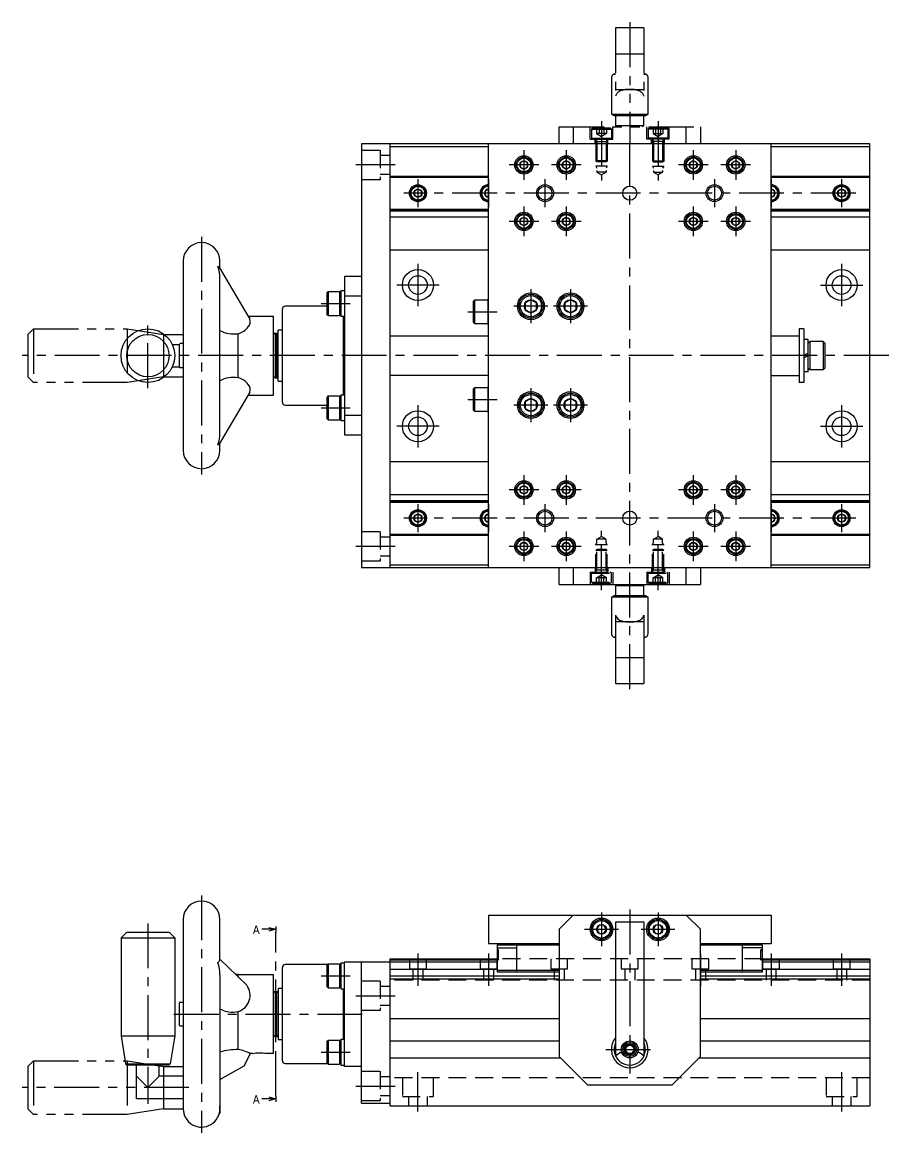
# Model space of a CAD drawing. Extents: x 0 to 649, y -11 to 401.
# Drawn here: x 341.9 to 648.7, y 8 to 401 of the extents above; entities that cross this region are included whole.
import ezdxf

# ---------------------------------------------------------------- set-up
doc = ezdxf.new("R2010")
doc.units = 0
doc.header["$LTSCALE"] = 0.5
for name, pattern in [('CENTER', [50.8, 31.75, -6.35, 6.35, -6.35]), ('DASHED', [19.05, 12.7, -6.35]), ('PHANTOM', [63.5, 31.75, -6.35, 6.35, -6.35, 6.35, -6.35])]:
    doc.linetypes.add(name, pattern=pattern)
for name, color, linetype in [('MSM_CENTER', 1, 'CENTER'), ('MSM_CONTINUOUS', 7, 'CONTINUOUS'), ('MSM_DASHED', 4, 'DASHED'), ('MSM_IMAGINARY', 6, 'PHANTOM'), ('MSM_NARROW', 5, 'CONTINUOUS'), ('MSM_PART_NUMBER', 7, 'CONTINUOUS')]:
    doc.layers.add(name, color=color, linetype=linetype)
doc.styles.get("Standard").update_dxf_attribs({"font": 'txt.shx', "height": 3, "bigfont": 'bigfont.shx'})

msp = doc.modelspace()

# ---------------------------------------------------------------- linework, layer by layer
at = {"layer": 'MSM_CENTER'}
for p, q in [((546.95, 366), (546.95, 344.96)), ((566.95, 366), (566.95, 344.96)), ((556.95, 165), (556.95, 358)), ((519.45, 355.75), (519.45, 345.25)), ((534.45, 355.75), (534.45, 345.25)), ((579.45, 355.75), (579.45, 345.25)), ((594.45, 355.75), (594.45, 345.25)), ((473.95, 350.5), (459.95, 350.5)), ((524.7, 350.5), (514.2, 350.5)), ((539.7, 350.5), (529.2, 350.5)), ((584.7, 350.5), (574.2, 350.5)), ((599.7, 350.5), (589.2, 350.5)), ((481.95, 345.5), (481.95, 335.5)), ((506.95, 345.5), (506.95, 335.5)), ((526.95, 335.5), (526.95, 345.5)), ((586.95, 345.5), (586.95, 335.5)), ((606.95, 345.5), (606.95, 335.5)), ((631.95, 345.5), (631.95, 335.5)), ((636.95, 340.5), (476.95, 340.5)), ((519.45, 335.75), (519.45, 325.25)), ((534.45, 335.75), (534.45, 325.25)), ((579.45, 335.75), (579.45, 325.25)), ((594.45, 335.75), (594.45, 325.25)), ((524.7, 330.5), (514.2, 330.5)), ((539.7, 330.5), (529.2, 330.5)), ((584.7, 330.5), (574.2, 330.5)), ((599.7, 330.5), (589.2, 330.5)), ((405.35, 325), (405.35, 241)), ((481.95, 315.5), (481.95, 300.5)), ((631.95, 315.5), (631.95, 300.5)), ((489.45, 308), (474.45, 308)), ((624.45, 308), (639.45, 308)), ((521.95, 306.5), (521.95, 294.5)), ((535.95, 306.5), (535.95, 294.5)), ((447.65, 301.5), (457.95, 301.5)), ((527.95, 300.5), (515.95, 300.5)), ((541.95, 300.5), (529.95, 300.5)), ((499.65, 298.5), (509.95, 298.5)), ((386.35, 271.5), (386.35, 294.5)), ((648.65, 283), (341.85, 283)), ((521.95, 271.5), (521.95, 259.5)), ((535.95, 271.5), (535.95, 259.5)), ((499.65, 267.5), (509.95, 267.5)), ((447.65, 264.5), (457.95, 264.5)), ((481.95, 265.5), (481.95, 250.5)), ((527.95, 265.5), (515.95, 265.5)), ((541.95, 265.5), (529.95, 265.5)), ((631.95, 265.5), (631.95, 250.5)), ((489.45, 258), (474.45, 258)), ((624.45, 258), (639.45, 258)), ((519.45, 240.75), (519.45, 230.25)), ((534.45, 240.75), (534.45, 230.25)), ((579.45, 240.75), (579.45, 230.25)), ((594.45, 240.75), (594.45, 230.25)), ((524.7, 235.5), (514.2, 235.5)), ((539.7, 235.5), (529.2, 235.5)), ((584.7, 235.5), (574.2, 235.5)), ((599.7, 235.5), (589.2, 235.5)), ((481.95, 230.5), (481.95, 220.5)), ((506.95, 230.5), (506.95, 220.5)), ((526.95, 220.5), (526.95, 230.5)), ((586.95, 230.5), (586.95, 220.5)), ((606.95, 230.5), (606.95, 220.5)), ((631.95, 230.5), (631.95, 220.5)), ((636.95, 225.5), (476.95, 225.5)), ((519.45, 220.75), (519.45, 210.25)), ((534.45, 220.75), (534.45, 210.25)), ((546.95, 200), (546.95, 221.03)), ((566.95, 200), (566.95, 221.03)), ((579.45, 220.75), (579.45, 210.25)), ((594.45, 220.75), (594.45, 210.25)), ((473.95, 215.5), (459.95, 215.5)), ((524.7, 215.5), (514.2, 215.5)), ((539.7, 215.5), (529.2, 215.5)), ((584.7, 215.5), (574.2, 215.5)), ((599.7, 215.5), (589.2, 215.5)), ((405.35, 92), (405.35, 8)), ((556.95, 87), (556.95, 29)), ((546.95, 86), (546.95, 74)), ((566.95, 86), (566.95, 74)), ((386.35, 82.1), (386.35, 18.24)), ((431.65, 21), (431.65, 79)), ((540.95, 80), (552.95, 80)), ((560.95, 80), (572.95, 80)), ((481.95, 71.5), (481.95, 60)), ((506.95, 71.5), (506.95, 60)), ((531.95, 71.5), (531.95, 60)), ((581.95, 71.5), (581.95, 60)), ((606.95, 71.5), (606.95, 60)), ((631.95, 71.5), (631.95, 60)), ((447.65, 63.5), (457.95, 63.5)), ((459.95, 56.5), (473.95, 56.5)), ((395.55, 50), (463.95, 50)), ((447.65, 36.5), (457.95, 36.5)), ((548.45, 37.5), (565.45, 37.5)), ((481.95, 15.5), (481.95, 29.5)), ((631.95, 29.5), (631.95, 15.5)), ((459.95, 24.5), (473.95, 24.5))]:
    msp.add_line(p, q, dxfattribs=at)
at = {"layer": 'MSM_CONTINUOUS'}
for p, q in [((461.95, 358), (461.95, 208)), ((641.95, 358), (461.95, 358)), ((471.95, 358), (471.95, 208)), ((506.95, 208), (506.95, 358)), ((606.95, 208), (606.95, 358)), ((641.95, 208), (641.95, 358)), ((471.95, 357), (506.95, 357)), ((606.95, 357), (641.95, 357)), ((519.45, 351.94), (518.2, 351.22)), ((518.2, 351.22), (518.2, 349.77)), ((518.2, 349.77), (519.45, 349.05)), ((520.7, 351.22), (519.45, 351.94)), ((519.45, 349.05), (520.7, 349.77)), ((520.7, 349.77), (520.7, 351.22)), ((534.45, 351.94), (533.2, 351.22)), ((533.2, 351.22), (533.2, 349.77)), ((533.2, 349.77), (534.45, 349.05)), ((535.7, 351.22), (534.45, 351.94)), ((534.45, 349.05), (535.7, 349.77)), ((535.7, 349.77), (535.7, 351.22)), ((579.45, 351.94), (578.2, 351.22)), ((578.2, 351.22), (578.2, 349.77)), ((578.2, 349.77), (579.45, 349.05)), ((580.7, 351.22), (579.45, 351.94)), ((579.45, 349.05), (580.7, 349.77)), ((580.7, 349.77), (580.7, 351.22)), ((594.45, 351.94), (593.2, 351.22)), ((593.2, 351.22), (593.2, 349.77)), ((593.2, 349.77), (594.45, 349.05)), ((595.7, 351.22), (594.45, 351.94)), ((594.45, 349.05), (595.7, 349.77)), ((595.7, 349.77), (595.7, 351.22)), ((471.95, 346.5), (506.95, 346.5)), ((471.95, 346.2), (506.95, 346.2)), ((606.95, 346.5), (641.95, 346.5)), ((606.95, 346.2), (641.95, 346.2)), ((481.95, 341.94), (480.7, 341.22)), ((483.2, 341.22), (481.95, 341.94)), ((506.95, 341.94), (505.7, 341.22)), ((608.2, 341.22), (606.95, 341.94)), ((631.95, 341.94), (630.7, 341.22)), ((633.2, 341.22), (631.95, 341.94)), ((480.7, 341.22), (480.7, 339.77)), ((480.7, 339.77), (481.95, 339.05)), ((481.95, 339.05), (483.2, 339.77)), ((483.2, 339.77), (483.2, 341.22)), ((505.7, 341.22), (505.7, 339.77)), ((505.7, 339.77), (506.95, 339.05)), ((606.95, 339.05), (608.2, 339.77)), ((608.2, 339.77), (608.2, 341.22)), ((630.7, 341.22), (630.7, 339.77)), ((630.7, 339.77), (631.95, 339.05)), ((631.95, 339.05), (633.2, 339.77)), ((633.2, 339.77), (633.2, 341.22)), ((471.95, 334.79), (506.95, 334.79)), ((471.95, 334.5), (506.95, 334.5)), ((471.95, 334.24), (506.95, 334.24)), ((606.95, 334.79), (641.95, 334.79)), ((606.95, 334.5), (641.95, 334.5)), ((606.95, 334.24), (641.95, 334.24)), ((471.95, 332.12), (506.95, 332.12)), ((519.45, 331.94), (518.2, 331.22)), ((518.2, 331.22), (518.2, 329.77)), ((520.7, 331.22), (519.45, 331.94)), ((520.7, 329.77), (520.7, 331.22)), ((534.45, 331.94), (533.2, 331.22)), ((533.2, 331.22), (533.2, 329.77)), ((535.7, 331.22), (534.45, 331.94)), ((535.7, 329.77), (535.7, 331.22)), ((579.45, 331.94), (578.2, 331.22)), ((578.2, 331.22), (578.2, 329.77)), ((580.7, 331.22), (579.45, 331.94)), ((580.7, 329.77), (580.7, 331.22)), ((594.45, 331.94), (593.2, 331.22)), ((593.2, 331.22), (593.2, 329.77)), ((595.7, 331.22), (594.45, 331.94)), ((595.7, 329.77), (595.7, 331.22)), ((606.95, 332.12), (641.95, 332.12)), ((518.2, 329.77), (519.45, 329.05)), ((519.45, 329.05), (520.7, 329.77)), ((533.2, 329.77), (534.45, 329.05)), ((534.45, 329.05), (535.7, 329.77)), ((578.2, 329.77), (579.45, 329.05)), ((579.45, 329.05), (580.7, 329.77)), ((593.2, 329.77), (594.45, 329.05)), ((594.45, 329.05), (595.7, 329.77)), ((471.95, 320.5), (506.95, 320.5)), ((606.95, 320.5), (641.95, 320.5)), ((398.85, 316.5), (398.85, 249.5)), ((411.85, 313.76), (411.85, 316.5)), ((411.67, 314.06), (422.46, 295.86)), ((461.95, 311), (455.95, 311)), ((455.95, 311), (455.95, 255)), ((411.85, 255.65), (411.85, 310.25)), ((450.15, 305.75), (449.65, 305.25)), ((449.65, 305.25), (449.65, 297.75)), ((450.15, 305.75), (450.15, 297.25)), ((450.15, 305.75), (454.15, 305.75)), ((454.15, 305.75), (454.65, 305.25)), ((454.15, 305.75), (454.15, 297.25)), ((454.65, 306.1), (455.95, 306.1)), ((454.65, 306.1), (454.65, 296.9)), ((461.95, 304.01), (455.95, 304.01)), ((501.65, 302.25), (502.15, 302.75)), ((502.15, 302.75), (506.65, 302.75)), ((502.15, 294.25), (502.15, 302.75)), ((506.65, 303.1), (506.95, 303.1)), ((506.65, 303.1), (506.65, 293.9)), ((521.95, 302.8), (519.95, 301.65)), ((523.95, 301.65), (521.95, 302.8)), ((535.95, 302.8), (533.95, 301.65)), ((537.95, 301.65), (535.95, 302.8)), ((433.95, 266.5), (433.95, 299.5)), ((449.65, 300.5), (434.95, 300.5)), ((501.65, 294.75), (501.65, 302.25)), ((519.95, 301.65), (519.95, 299.34)), ((519.95, 299.34), (521.95, 298.19)), ((521.95, 298.19), (523.95, 299.34)), ((523.95, 299.34), (523.95, 301.65)), ((533.95, 301.65), (533.95, 299.34)), ((533.95, 299.34), (535.95, 298.19)), ((535.95, 298.19), (537.95, 299.34)), ((537.95, 299.34), (537.95, 301.65)), ((421.79, 297), (430.85, 297)), ((430.85, 269), (430.85, 297)), ((450.15, 297.25), (449.65, 297.75)), ((450.15, 297.25), (454.15, 297.25)), ((454.15, 297.25), (454.65, 297.75)), ((455.95, 296.9), (454.65, 296.9)), ((455.55, 269.1), (455.55, 296.9)), ((506.65, 298.5), (506.95, 298.67)), ((506.65, 297.74), (506.95, 297.92)), ((431.35, 291), (430.85, 290.5)), ((431.35, 291), (431.35, 275)), ((431.35, 291), (431.95, 291)), ((431.95, 275), (431.95, 291)), ((431.95, 291), (432.45, 290.5)), ((433.95, 292), (432.45, 292)), ((432.45, 274), (432.45, 292)), ((502.15, 294.25), (501.65, 294.75)), ((506.65, 294.25), (502.15, 294.25)), ((506.65, 293.9), (506.95, 293.9)), ((616.95, 292.5), (616.95, 273.5)), ((618.55, 292.5), (616.95, 292.5)), ((618.55, 292.5), (618.55, 273.5)), ((394.97, 287), (397.55, 287)), ((397.55, 279), (397.55, 287)), ((398.85, 287.25), (397.8, 287.25)), ((418.35, 275.2), (418.35, 290.79)), ((471.95, 290), (506.95, 290)), ((606.95, 290), (616.95, 290)), ((620.05, 288.7), (618.55, 288.7)), ((620.05, 277.3), (620.05, 288.7)), ((620.65, 288), (620.05, 287.4)), ((620.65, 288), (620.65, 278)), ((625.45, 288), (620.65, 288)), ((625.45, 288), (625.45, 278)), ((625.45, 288), (626.05, 287.4)), ((626.05, 287.4), (626.05, 278.6)), ((508.95, 283), (508.95, 283)), ((620.05, 283.86), (618.55, 283)), ((620.05, 283), (618.55, 282.13)), ((394.97, 279), (397.55, 279)), ((398.85, 278.75), (397.8, 278.75)), ((431.35, 275), (430.85, 275.5)), ((431.95, 275), (432.45, 275.5)), ((506.95, 276), (471.95, 276)), ((606.95, 276), (616.95, 276)), ((620.05, 277.3), (618.55, 277.3)), ((620.65, 278), (620.05, 278.6)), ((625.45, 278), (620.65, 278)), ((625.45, 278), (626.05, 278.6)), ((431.95, 275), (431.35, 275)), ((432.45, 274), (433.95, 274)), ((501.65, 271.25), (502.15, 271.75)), ((501.65, 263.75), (501.65, 271.25)), ((502.15, 271.75), (506.65, 271.75)), ((502.15, 263.25), (502.15, 271.75)), ((506.65, 272.1), (506.95, 272.1)), ((506.65, 272.1), (506.65, 262.9)), ((618.55, 273.5), (616.95, 273.5)), ((422.46, 270.13), (411.68, 251.93)), ((421.79, 269), (430.85, 269)), ((450.15, 268.75), (449.65, 268.25)), ((449.65, 268.25), (449.65, 260.75)), ((450.15, 268.75), (450.15, 260.25)), ((450.15, 268.75), (454.15, 268.75)), ((454.15, 268.75), (454.65, 268.25)), ((454.15, 268.75), (454.15, 260.25)), ((454.65, 269.1), (455.95, 269.1)), ((454.65, 269.1), (454.65, 259.9)), ((506.65, 267.5), (506.95, 267.67)), ((521.95, 267.8), (519.95, 266.65)), ((523.95, 266.65), (521.95, 267.8)), ((535.95, 267.8), (533.95, 266.65)), ((537.95, 266.65), (535.95, 267.8)), ((434.95, 265.5), (449.65, 265.5)), ((502.15, 263.25), (501.65, 263.75)), ((506.65, 266.74), (506.95, 266.92)), ((519.95, 266.65), (519.95, 264.34)), ((519.95, 264.34), (521.95, 263.19)), ((521.95, 263.19), (523.95, 264.34)), ((523.95, 264.34), (523.95, 266.65)), ((533.95, 266.65), (533.95, 264.34)), ((533.95, 264.34), (535.95, 263.19)), ((535.95, 263.19), (537.95, 264.34)), ((537.95, 264.34), (537.95, 266.65)), ((450.15, 260.25), (449.65, 260.75)), ((450.15, 260.25), (454.15, 260.25)), ((454.15, 260.25), (454.65, 260.75)), ((455.95, 259.9), (454.65, 259.9)), ((455.95, 261.98), (461.95, 261.98)), ((506.65, 263.25), (502.15, 263.25)), ((506.65, 262.9), (506.95, 262.9)), ((411.85, 249.5), (411.85, 252.22)), ((455.95, 255), (461.95, 255)), ((471.95, 245.5), (506.95, 245.5)), ((606.95, 245.5), (641.95, 245.5)), ((519.45, 236.94), (518.2, 236.22)), ((518.2, 236.22), (518.2, 234.77)), ((520.7, 236.22), (519.45, 236.94)), ((520.7, 234.77), (520.7, 236.22)), ((534.45, 236.94), (533.2, 236.22)), ((533.2, 236.22), (533.2, 234.77)), ((535.7, 236.22), (534.45, 236.94)), ((535.7, 234.77), (535.7, 236.22)), ((579.45, 236.94), (578.2, 236.22)), ((578.2, 236.22), (578.2, 234.77)), ((580.7, 236.22), (579.45, 236.94)), ((580.7, 234.77), (580.7, 236.22)), ((594.45, 236.94), (593.2, 236.22)), ((593.2, 236.22), (593.2, 234.77)), ((595.7, 236.22), (594.45, 236.94)), ((595.7, 234.77), (595.7, 236.22)), ((471.95, 233.87), (506.95, 233.87)), ((518.2, 234.77), (519.45, 234.05)), ((519.45, 234.05), (520.7, 234.77)), ((533.2, 234.77), (534.45, 234.05)), ((534.45, 234.05), (535.7, 234.77)), ((578.2, 234.77), (579.45, 234.05)), ((579.45, 234.05), (580.7, 234.77)), ((593.2, 234.77), (594.45, 234.05)), ((594.45, 234.05), (595.7, 234.77)), ((606.95, 233.87), (641.95, 233.87)), ((471.95, 231.75), (506.95, 231.75)), ((471.95, 231.5), (506.95, 231.5)), ((471.95, 231.2), (506.95, 231.2)), ((606.95, 231.75), (641.95, 231.75)), ((606.95, 231.5), (641.95, 231.5)), ((606.95, 231.2), (641.95, 231.2)), ((481.95, 226.94), (480.7, 226.22)), ((480.7, 226.22), (480.7, 224.77)), ((480.7, 224.77), (481.95, 224.05)), ((483.2, 226.22), (481.95, 226.94)), ((481.95, 224.05), (483.2, 224.77)), ((483.2, 224.77), (483.2, 226.22)), ((506.95, 226.94), (505.7, 226.22)), ((505.7, 226.22), (505.7, 224.77)), ((505.7, 224.77), (506.95, 224.05)), ((608.2, 226.22), (606.95, 226.94)), ((606.95, 224.05), (608.2, 224.77)), ((608.2, 224.77), (608.2, 226.22)), ((631.95, 226.94), (630.7, 226.22)), ((630.7, 226.22), (630.7, 224.77)), ((630.7, 224.77), (631.95, 224.05)), ((633.2, 226.22), (631.95, 226.94)), ((631.95, 224.05), (633.2, 224.77)), ((633.2, 224.77), (633.2, 226.22)), ((471.95, 219.79), (506.95, 219.79)), ((471.95, 219.5), (506.95, 219.5)), ((519.45, 216.94), (518.2, 216.22)), ((518.2, 216.22), (518.2, 214.77)), ((520.7, 216.22), (519.45, 216.94)), ((520.7, 214.77), (520.7, 216.22)), ((534.45, 216.94), (533.2, 216.22)), ((533.2, 216.22), (533.2, 214.77)), ((535.7, 216.22), (534.45, 216.94)), ((535.7, 214.77), (535.7, 216.22)), ((579.45, 216.94), (578.2, 216.22)), ((578.2, 216.22), (578.2, 214.77)), ((580.7, 216.22), (579.45, 216.94)), ((580.7, 214.77), (580.7, 216.22)), ((594.45, 216.94), (593.2, 216.22)), ((593.2, 216.22), (593.2, 214.77)), ((595.7, 216.22), (594.45, 216.94)), ((595.7, 214.77), (595.7, 216.22)), ((606.95, 219.79), (641.95, 219.79)), ((606.95, 219.5), (641.95, 219.5)), ((518.2, 214.77), (519.45, 214.05)), ((519.45, 214.05), (520.7, 214.77)), ((533.2, 214.77), (534.45, 214.05)), ((534.45, 214.05), (535.7, 214.77)), ((578.2, 214.77), (579.45, 214.05)), ((579.45, 214.05), (580.7, 214.77)), ((593.2, 214.77), (594.45, 214.05)), ((594.45, 214.05), (595.7, 214.77)), ((471.95, 209), (506.95, 209)), ((606.95, 209), (641.95, 209)), ((461.95, 208), (641.95, 208)), ((531.95, 202), (531.95, 208)), ((536.95, 208), (536.95, 202)), ((576.95, 202), (576.95, 208)), ((581.95, 208), (581.95, 202)), ((531.95, 202), (581.95, 202)), ((552.45, 202), (551.95, 201.5)), ((551.95, 201.5), (551.95, 198)), ((561.95, 201.5), (551.95, 201.5)), ((561.95, 201.5), (561.45, 202)), ((561.95, 198), (561.95, 201.5)), ((551.32, 198), (550.45, 197.5)), ((550.45, 197.5), (550.45, 184.63)), ((563.45, 197.5), (550.45, 197.5)), ((562.59, 198), (551.32, 198)), ((563.45, 197.5), (562.59, 198)), ((563.45, 184.63), (563.45, 197.5)), ((551.95, 191.14), (551.95, 167)), ((561.95, 188.78), (551.95, 188.78)), ((561.95, 191.14), (561.95, 167)), ((551.95, 183.37), (551.42, 183.37)), ((562.48, 183.37), (561.95, 183.37)), ((551.95, 176.22), (561.95, 176.22)), ((551.95, 167), (561.95, 167)), ((398.85, 83.5), (398.85, 16.5)), ((411.85, 69.38), (411.85, 83.5)), ((506.95, 85), (506.95, 75)), ((506.95, 85), (606.95, 85)), ((536.95, 85), (531.95, 80)), ((581.95, 80), (576.95, 85)), ((606.95, 85), (606.95, 75)), ((376.85, 77), (378.85, 79)), ((378.85, 79), (393.85, 79)), ((395.85, 77), (393.85, 79)), ((531.95, 80), (531.95, 35)), ((546.09, 81.5), (545.22, 80)), ((545.22, 80), (546.09, 78.5)), ((547.82, 81.5), (546.09, 81.5)), ((548.68, 80), (547.82, 81.5)), ((547.82, 78.5), (548.68, 80)), ((561.95, 82.5), (551.95, 82.5)), ((551.95, 82.5), (551.95, 35.14)), ((561.95, 82.5), (561.95, 35.14)), ((566.09, 81.5), (565.22, 80)), ((565.22, 80), (566.09, 78.5)), ((567.82, 81.5), (566.09, 81.5)), ((568.68, 80), (567.82, 81.5)), ((567.82, 78.5), (568.68, 80)), ((581.95, 35), (581.95, 80)), ((376.85, 77), (376.85, 42.33)), ((376.85, 77), (395.85, 77)), ((395.85, 77), (395.85, 42.33)), ((506.95, 75), (531.95, 75)), ((517, 65), (517, 75)), ((546.09, 78.5), (547.82, 78.5)), ((566.09, 78.5), (567.82, 78.5)), ((581.95, 75), (606.95, 75)), ((596.9, 65), (596.9, 75)), ((510, 74.5), (531.95, 74.5)), ((510, 74.5), (510, 65)), ((510, 73.5), (517, 73.5)), ((510.5, 72.8), (510, 72.8)), ((510.5, 72.5), (510, 72.5)), ((510.5, 69.2), (510.5, 72.8)), ((581.95, 74.5), (603.9, 74.5)), ((603.9, 73.5), (596.9, 73.5)), ((603.9, 72.8), (603.4, 72.8)), ((603.4, 69.2), (603.4, 72.8)), ((603.9, 72.5), (603.4, 72.5)), ((603.9, 65), (603.9, 74.5)), ((421.38, 60.19), (411.85, 69.38)), ((449.9, 67.5), (434.95, 67.5)), ((450.15, 67.75), (449.65, 67.25)), ((449.65, 67.25), (449.65, 59.75)), ((450.15, 67.75), (450.15, 59.25)), ((450.15, 67.75), (454.15, 67.75)), ((454.15, 67.75), (454.65, 67.25)), ((454.15, 67.75), (454.15, 59.25)), ((454.65, 68.1), (455.95, 68.1)), ((454.65, 68.1), (454.65, 58.9)), ((455.95, 68.5), (471.95, 68.5)), ((455.95, 31.5), (455.95, 68.5)), ((461.95, 18.5), (461.95, 68.5)), ((471.95, 69.5), (510.5, 69.5)), ((471.95, 69.5), (471.95, 17.5)), ((471.95, 69.2), (510, 69.2)), ((471.95, 68.55), (510, 68.55)), ((510, 69.2), (510.5, 69.2)), ((603.4, 69.5), (641.95, 69.5)), ((603.4, 69.2), (603.9, 69.2)), ((603.9, 69.2), (641.95, 69.2)), ((603.9, 68.55), (641.95, 68.55)), ((641.95, 69.5), (641.95, 17.5)), ((411.85, 63.89), (411.85, 14.93)), ((418.35, 64), (417.34, 64.09)), ((418.35, 63.11), (418.35, 64)), ((418.35, 64), (430.85, 64)), ((430.85, 36), (430.85, 64)), ((433.95, 33.5), (433.95, 66.5)), ((471.95, 65.95), (510, 65.95)), ((471.95, 63.5), (531.95, 63.5)), ((510, 65.5), (531.95, 65.5)), ((510, 65), (531.95, 65)), ((581.95, 65.5), (603.9, 65.5)), ((581.95, 65), (603.9, 65)), ((581.95, 63.5), (641.95, 63.5)), ((603.9, 65.95), (641.95, 65.95)), ((433.95, 59), (432.45, 59)), ((432.45, 59), (432.45, 41)), ((450.15, 59.25), (449.65, 59.75)), ((450.15, 59.25), (454.15, 59.25)), ((454.15, 59.25), (454.65, 59.75)), ((471.95, 62.49), (531.95, 62.49)), ((581.95, 62.49), (641.95, 62.49)), ((431.35, 58), (430.85, 57.5)), ((431.35, 58), (431.35, 42)), ((431.35, 58), (431.95, 58)), ((431.95, 42), (431.95, 58)), ((431.95, 58), (432.45, 57.5)), ((454.65, 58.9), (455.95, 58.9)), ((455.55, 41.1), (455.55, 58.9)), ((397.55, 46), (397.55, 54)), ((397.8, 54.25), (398.85, 54.25)), ((418.35, 37.44), (418.35, 50.93)), ((471.95, 48.5), (531.95, 48.5)), ((581.95, 48.5), (641.95, 48.5)), ((398.85, 45.75), (397.8, 45.75)), ((376.85, 42.33), (395.85, 42.33)), ((376.85, 42.33), (378.42, 32.42)), ((395.85, 42.33), (394.28, 32.42)), ((431.35, 42), (430.85, 42.5)), ((431.95, 42), (431.35, 42)), ((431.95, 42), (432.45, 42.5)), ((432.45, 41), (433.95, 41)), ((450.15, 40.75), (449.65, 40.25)), ((449.65, 40.25), (449.65, 32.75)), ((450.15, 40.75), (450.15, 32.25)), ((450.15, 40.75), (454.15, 40.75)), ((454.15, 40.75), (454.65, 40.25)), ((454.15, 40.75), (454.15, 32.25)), ((454.65, 41.1), (455.95, 41.1)), ((454.65, 41.1), (454.65, 31.9)), ((471.95, 40.5), (531.95, 40.5)), ((581.95, 40.5), (641.95, 40.5)), ((420.43, 31.67), (422.65, 36)), ((423.35, 36), (422.65, 36)), ((430.85, 36), (428.35, 36)), ((556.09, 39), (555.22, 37.5)), ((555.22, 37.5), (556.09, 36)), ((557.82, 39), (556.09, 39)), ((556.09, 36), (557.82, 36)), ((558.68, 37.5), (557.82, 39)), ((557.82, 36), (558.68, 37.5)), ((378.42, 32.42), (394.28, 32.42)), ((378.92, 32), (393.79, 32)), ((382.35, 20), (382.35, 32)), ((390.35, 28), (390.35, 32)), ((411.85, 26.83), (420.43, 31.67)), ((434.95, 32.5), (449.9, 32.5)), ((450.15, 32.25), (449.65, 32.75)), ((450.15, 32.25), (454.15, 32.25)), ((454.15, 32.25), (454.65, 32.75)), ((454.65, 31.9), (455.95, 31.9)), ((461.95, 31.5), (455.95, 31.5)), ((471.95, 34.5), (532.45, 34.5)), ((531.95, 35), (541.95, 25)), ((571.95, 25), (581.95, 35)), ((581.45, 34.5), (641.95, 34.5)), ((382.35, 28), (386.35, 24)), ((386.35, 24), (390.35, 28)), ((398.85, 28), (390.35, 28)), ((541.95, 25), (571.95, 25)), ((398.85, 20), (382.35, 20)), ((411.8, 17.54), (411.85, 17.48)), ((411.85, 16.64), (411.8, 17.54)), ((461.95, 18.5), (471.95, 18.5)), ((471.95, 17.5), (641.95, 17.5)), ((411.14, 13.54), (411.85, 14.93))]:
    msp.add_line(p, q, dxfattribs=at)
for centre, radius in [((519.45, 350.5), 3.25), ((534.45, 350.5), 3.25), ((579.45, 350.5), 3.25), ((594.45, 350.5), 3.25), ((519.45, 350.5), 2.75), ((519.45, 350.5), 2.45), ((519.45, 350.5), 1.44), ((534.45, 350.5), 2.75), ((534.45, 350.5), 2.45), ((534.45, 350.5), 1.44), ((579.45, 350.5), 2.75), ((579.45, 350.5), 2.45), ((579.45, 350.5), 1.44), ((594.45, 350.5), 2.75), ((594.45, 350.5), 2.45), ((594.45, 350.5), 1.44), ((481.95, 340.5), 3), ((481.95, 340.5), 2.75), ((481.95, 340.5), 2.45), ((481.95, 340.5), 1.44), ((526.95, 340.5), 2.46), ((556.95, 340.5), 2.5), ((586.95, 340.5), 2.46), ((631.95, 340.5), 3), ((631.95, 340.5), 2.75), ((631.95, 340.5), 2.45), ((631.95, 340.5), 1.44), ((519.45, 330.5), 3.25), ((519.45, 330.5), 2.75), ((519.45, 330.5), 2.45), ((519.45, 330.5), 1.44), ((534.45, 330.5), 3.25), ((534.45, 330.5), 2.75), ((534.45, 330.5), 2.45), ((534.45, 330.5), 1.44), ((579.45, 330.5), 3.25), ((579.45, 330.5), 2.75), ((579.45, 330.5), 2.45), ((579.45, 330.5), 1.44), ((594.45, 330.5), 3.25), ((594.45, 330.5), 2.75), ((594.45, 330.5), 2.45), ((594.45, 330.5), 1.44), ((481.95, 308), 5.5), ((481.95, 308), 3.3), ((631.95, 308), 5.5), ((631.95, 308), 3.3), ((521.95, 300.5), 4.75), ((521.95, 300.5), 4.25), ((521.95, 300.5), 3.75), ((521.95, 300.5), 2.31), ((535.95, 300.5), 4.75), ((535.95, 300.5), 4.25), ((535.95, 300.5), 3.75), ((535.95, 300.5), 2.31), ((386.35, 283), 9.5), ((386.35, 283), 7.5), ((521.95, 265.5), 4.75), ((521.95, 265.5), 4.25), ((521.95, 265.5), 3.75), ((521.95, 265.5), 2.31), ((535.95, 265.5), 4.75), ((535.95, 265.5), 4.25), ((535.95, 265.5), 3.75), ((535.95, 265.5), 2.31), ((481.95, 258), 5.5), ((631.95, 258), 5.5), ((481.95, 258), 3.3), ((631.95, 258), 3.3), ((519.45, 235.5), 3.25), ((519.45, 235.5), 2.75), ((519.45, 235.5), 2.45), ((519.45, 235.5), 1.44), ((534.45, 235.5), 3.25), ((534.45, 235.5), 2.75), ((534.45, 235.5), 2.45), ((534.45, 235.5), 1.44), ((579.45, 235.5), 3.25), ((579.45, 235.5), 2.75), ((579.45, 235.5), 2.45), ((579.45, 235.5), 1.44), ((594.45, 235.5), 3.25), ((594.45, 235.5), 2.75), ((594.45, 235.5), 2.45), ((594.45, 235.5), 1.44), ((481.95, 225.5), 3), ((481.95, 225.5), 2.75), ((481.95, 225.5), 2.45), ((526.95, 225.5), 2.46), ((556.95, 225.5), 2.5), ((586.95, 225.5), 2.46), ((631.95, 225.5), 3), ((631.95, 225.5), 2.75), ((631.95, 225.5), 2.45), ((481.95, 225.5), 1.44), ((631.95, 225.5), 1.44), ((519.45, 215.5), 3.25), ((519.45, 215.5), 2.75), ((519.45, 215.5), 2.45), ((519.45, 215.5), 1.44), ((534.45, 215.5), 3.25), ((534.45, 215.5), 2.75), ((534.45, 215.5), 2.45), ((534.45, 215.5), 1.44), ((579.45, 215.5), 3.25), ((579.45, 215.5), 2.75), ((579.45, 215.5), 2.45), ((579.45, 215.5), 1.44), ((594.45, 215.5), 3.25), ((594.45, 215.5), 2.75), ((594.45, 215.5), 2.45), ((594.45, 215.5), 1.44), ((546.95, 80), 4), ((546.95, 80), 3.5), ((546.95, 80), 3.1), ((566.95, 80), 4), ((566.95, 80), 3.5), ((566.95, 80), 3.1), ((546.95, 80), 1.73), ((566.95, 80), 1.73), ((556.95, 37.5), 3), ((556.95, 37.5), 2.5), ((556.95, 37.5), 1.5)]:
    msp.add_circle(centre, radius, dxfattribs=at)
for centre, radius, start, end in [((506.95, 340.5), 3, 90, 270), ((506.95, 340.5), 2.75, 90, 270), ((506.95, 340.5), 2.45, 90, 270), ((506.95, 340.5), 1.44, 90, 270), ((606.95, 340.5), 3, 270, 90), ((606.95, 340.5), 2.75, 270, 90), ((606.95, 340.5), 2.45, 270, 90), ((606.95, 340.5), 1.44, 270, 90), ((405.35, 316.5), 6.5, 0, 180), ((399.03, 310.35), 12.82, 359.5719, 19.2328), ((410.61, 313.47), 1.22, 29.0683, 64.5286), ((434.95, 299.5), 1, 90, 180), ((419.96, 295), 2.64, 316.6036, 19.0864), ((416.81, 301.52), 10.85, 242.8197, 278.2299), ((416.52, 297.29), 6.76, 285.7696, 322.5638), ((397.8, 287), 0.251, 90.1566, 179.9351), ((397.8, 279), 0.25, 180, 270), ((416.81, 264.47), 10.85, 81.7701, 117.1803), ((416.52, 268.7), 6.76, 37.4362, 74.2304), ((419.96, 270.99), 2.64, 340.9136, 43.3964), ((434.95, 266.5), 1, 180, 270), ((399.04, 255.64), 12.81, 340.7625, 0.0728), ((410.61, 252.52), 1.22, 295.4714, 330.9317), ((405.35, 249.5), 6.5, 180, 0), ((506.95, 225.5), 3, 90, 270), ((506.95, 225.5), 2.75, 90, 270), ((506.95, 225.5), 2.45, 90, 270), ((606.95, 225.5), 3, 270, 90), ((606.95, 225.5), 2.75, 270, 90), ((606.95, 225.5), 2.45, 270, 90), ((506.95, 225.5), 1.44, 90, 270), ((606.95, 225.5), 1.44, 270, 90), ((519.45, 215.5), 1.28, 60, 120), ((554.74, 191.94), 2.9, 195.9752, 257.0752), ((556.62, 198.79), 10.01, 255.3277, 271.8838), ((557.28, 198.79), 10.01, 268.1162, 284.6723), ((559.17, 191.94), 2.9, 282.9248, 344.0248), ((551.75, 184.63), 1.3, 180, 255.4299), ((556.95, 204.64), 21.97, 255.4299, 256.8456), ((556.95, 204.64), 21.97, 283.1544, 284.5701), ((562.15, 184.63), 1.3, 284.5701, 0), ((405.35, 83.5), 6.5, 0, 180), ((408.65, 70.83), 3.6, 313.7895, 329.2334), ((398.38, 63.91), 13.48, 359.9182, 18.7196), ((411.04, 69.4), 0.816, 329.6799, 358.5219), ((434.95, 66.5), 1, 90, 180), ((416.49, 56.66), 6.03, 287.9436, 35.8477), ((397.8, 54), 0.25, 90, 180), ((416.31, 59.44), 8.75, 239.3292, 283.4595), ((397.8, 46), 0.25, 180, 270), ((556.95, 37.5), 6.5, 140.2849, 39.7151), ((556.95, 37.5), 5.53, 154.7754, 25.2246), ((417.82, 17.4), 20.04, 88.4678, 107.3123), ((416.23, 23.96), 13.64, 61.953, 81.0723), ((425.86, 19.66), 16.53, 81.3468, 98.7321), ((556.81, 29.89), 7.15, 112.1156, 132.7693), ((557.09, 29.89), 7.15, 47.2307, 67.8844), ((378.92, 32.5), 0.5, 189, 270), ((393.79, 32.5), 0.5, 270, 351), ((434.95, 33.5), 1, 180, 270), ((405.35, 16.5), 6.5, 180.0069, 1.2501)]:
    msp.add_arc(centre, radius, start, end, dxfattribs=at)
at = {"layer": 'MSM_DASHED'}
for p, q in [((544.95, 358), (544.95, 350)), ((545.33, 358), (545.33, 347.9)), ((548.57, 358), (548.57, 347.9)), ((548.95, 358), (548.95, 350)), ((564.95, 358), (564.95, 350)), ((565.33, 358), (565.33, 347.9)), ((568.57, 358), (568.57, 347.9)), ((568.95, 358), (568.95, 350)), ((461.95, 355.75), (468.55, 355.75)), ((468.55, 355.75), (468.55, 345.25)), ((471.95, 353.8), (468.55, 353.8)), ((548.95, 350), (544.95, 350)), ((544.95, 350), (545.33, 349.34)), ((548.95, 350), (548.57, 349.34)), ((564.95, 350), (568.95, 350)), ((564.95, 350), (565.33, 349.34)), ((568.95, 350), (568.57, 349.34)), ((468.55, 347.2), (471.95, 347.2)), ((548.57, 347.9), (545.33, 347.9)), ((545.33, 347.9), (546.95, 346.96)), ((548.57, 347.9), (546.95, 346.96)), ((565.33, 347.9), (568.57, 347.9)), ((565.33, 347.9), (566.95, 346.96)), ((568.57, 347.9), (566.95, 346.96)), ((468.55, 345.25), (461.95, 345.25)), ((461.95, 220.75), (468.55, 220.75)), ((468.55, 220.75), (468.55, 210.25)), ((471.95, 218.8), (468.55, 218.8)), ((544.95, 216), (545.33, 216.65)), ((545.33, 218.1), (546.95, 219.03)), ((545.33, 207.2), (545.33, 218.1)), ((548.57, 218.1), (545.33, 218.1)), ((548.57, 218.1), (546.95, 219.03)), ((548.57, 207.2), (548.57, 218.1)), ((548.95, 216), (548.57, 216.65)), ((564.95, 216), (565.33, 216.65)), ((565.33, 218.1), (566.95, 219.03)), ((565.33, 207.2), (565.33, 218.1)), ((568.57, 218.1), (565.33, 218.1)), ((568.57, 218.1), (566.95, 219.03)), ((568.57, 207.2), (568.57, 218.1)), ((568.95, 216), (568.57, 216.65)), ((544.95, 206.4), (544.95, 216)), ((548.95, 216), (544.95, 216)), ((545.33, 214.4), (544.95, 214.02)), ((548.95, 214.02), (544.95, 214.02)), ((548.57, 214.4), (545.33, 214.4)), ((548.95, 214.02), (548.57, 214.4)), ((548.95, 206.4), (548.95, 216)), ((564.95, 206.4), (564.95, 216)), ((568.95, 216), (564.95, 216)), ((565.33, 214.4), (564.95, 214.02)), ((568.95, 214.02), (564.95, 214.02)), ((568.57, 214.4), (565.33, 214.4)), ((568.95, 214.02), (568.57, 214.4)), ((568.95, 206.4), (568.95, 216)), ((468.55, 210.25), (461.95, 210.25)), ((468.55, 212.2), (471.95, 212.2)), ((542.95, 206.4), (550.95, 206.4)), ((542.95, 206.4), (542.95, 202)), ((543.85, 206.4), (543.45, 206)), ((543.45, 206), (550.45, 206)), ((543.45, 202.8), (543.45, 206)), ((544.7, 208), (544.7, 206.4)), ((544.92, 206.5), (545.33, 207.2)), ((544.95, 207.2), (548.95, 207.2)), ((545.22, 204.4), (546.95, 205.4)), ((545.22, 202.4), (545.22, 204.4)), ((548.68, 204.4), (545.22, 204.4)), ((546.09, 202.4), (546.09, 204.4)), ((548.68, 204.4), (546.95, 205.4)), ((547.82, 202.4), (547.82, 204.4)), ((548.98, 206.5), (548.57, 207.2)), ((548.68, 202.4), (548.68, 204.4)), ((549.2, 208), (549.2, 206.4)), ((550.45, 206), (550.05, 206.4)), ((550.45, 202.8), (550.45, 206)), ((550.95, 206.4), (550.95, 202)), ((562.95, 206.4), (570.95, 206.4)), ((562.95, 206.4), (562.95, 202)), ((563.85, 206.4), (563.45, 206)), ((563.45, 206), (570.45, 206)), ((563.45, 202.8), (563.45, 206)), ((564.7, 208), (564.7, 206.4)), ((564.92, 206.5), (565.33, 207.2)), ((564.95, 207.2), (568.95, 207.2)), ((565.22, 204.4), (566.95, 205.4)), ((565.22, 202.4), (565.22, 204.4)), ((568.68, 204.4), (565.22, 204.4)), ((566.09, 202.4), (566.09, 204.4)), ((568.68, 204.4), (566.95, 205.4)), ((567.82, 202.4), (567.82, 204.4)), ((568.98, 206.5), (568.57, 207.2)), ((568.68, 202.4), (568.68, 204.4)), ((569.2, 208), (569.2, 206.4)), ((570.45, 206), (570.05, 206.4)), ((570.45, 202.8), (570.45, 206)), ((570.95, 206.4), (570.95, 202)), ((543.45, 202.8), (550.45, 202.8)), ((543.85, 202.4), (543.45, 202.8)), ((543.85, 202.4), (550.05, 202.4)), ((550.45, 202.8), (550.05, 202.4)), ((563.45, 202.8), (570.45, 202.8)), ((563.85, 202.4), (563.45, 202.8)), ((563.85, 202.4), (570.05, 202.4)), ((570.45, 202.8), (570.05, 202.4)), ((478.95, 69.5), (478.95, 66)), ((484.95, 66), (484.95, 69.5)), ((503.95, 69.5), (503.95, 66)), ((509.95, 66), (509.95, 69.5)), ((603.95, 69.5), (510.5, 69.5)), ((528.95, 69.5), (528.95, 66)), ((534.95, 66), (534.95, 69.5)), ((553.95, 69.5), (553.95, 66)), ((559.95, 66), (559.95, 69.5)), ((578.95, 69.5), (578.95, 66)), ((584.95, 66), (584.95, 69.5)), ((603.95, 69.5), (603.95, 66)), ((609.95, 66), (609.95, 69.5)), ((628.95, 69.5), (628.95, 66)), ((634.95, 66), (634.95, 69.5)), ((478.95, 66), (484.95, 66)), ((480.2, 66), (480.2, 62)), ((483.7, 66), (483.7, 62)), ((503.95, 66), (509.95, 66)), ((505.2, 66), (505.2, 62)), ((508.7, 66), (508.7, 62)), ((528.95, 66), (534.95, 66)), ((530.2, 66), (530.2, 62)), ((533.7, 66), (533.7, 62)), ((553.95, 66), (559.95, 66)), ((555.2, 66), (555.2, 62)), ((558.7, 66), (558.7, 62)), ((578.95, 66), (584.95, 66)), ((580.2, 66), (580.2, 62)), ((583.7, 66), (583.7, 62)), ((603.95, 66), (609.95, 66)), ((605.2, 66), (605.2, 62)), ((608.7, 66), (608.7, 62)), ((628.95, 66), (634.95, 66)), ((630.2, 66), (630.2, 62)), ((633.7, 66), (633.7, 62)), ((461.95, 61.75), (468.55, 61.75)), ((468.55, 61.75), (468.55, 51.25)), ((471.95, 59.8), (468.55, 59.8)), ((641.95, 62), (471.95, 62)), ((468.55, 51.25), (461.95, 51.25)), ((468.55, 53.2), (471.95, 53.2)), ((461.95, 29.75), (468.55, 29.75)), ((468.55, 29.75), (468.55, 19.25)), ((471.95, 27.8), (468.55, 27.8)), ((641.95, 27.5), (471.95, 27.5)), ((476.45, 27.5), (476.45, 20.9)), ((487.45, 20.9), (487.45, 27.5)), ((626.45, 27.5), (626.45, 20.9)), ((637.45, 20.9), (637.45, 27.5)), ((468.55, 21.2), (471.95, 21.2)), ((476.45, 20.9), (487.45, 20.9)), ((478.65, 20.9), (478.65, 17.5)), ((485.25, 20.9), (485.25, 17.5)), ((626.45, 20.9), (637.45, 20.9)), ((628.65, 20.9), (628.65, 17.5)), ((635.25, 20.9), (635.25, 17.5)), ((468.55, 19.25), (461.95, 19.25))]:
    msp.add_line(p, q, dxfattribs=at)
for centre, start, end in [((544.75, 206.6), 270, 0), ((549.15, 206.6), 180, 270), ((564.75, 206.6), 270, 0), ((569.15, 206.6), 180, 270)]:
    msp.add_arc(centre, 0.2, start, end, dxfattribs=at)
at = {"layer": 'MSM_IMAGINARY'}
for p, q in [((556.95, 401), (556.95, 358)), ((561.95, 399), (551.95, 399)), ((551.95, 399), (551.95, 374.85)), ((561.95, 399), (561.95, 374.85)), ((551.95, 389.77), (561.95, 389.77)), ((550.45, 381.36), (550.45, 368.5)), ((551.42, 382.62), (551.95, 382.62)), ((561.95, 382.62), (562.48, 382.62)), ((563.45, 368.5), (563.45, 381.36)), ((551.95, 377.21), (561.95, 377.21)), ((550.45, 368.5), (551.32, 368)), ((550.45, 368.5), (563.45, 368.5)), ((551.32, 368), (562.59, 368)), ((551.95, 368), (551.95, 364.5)), ((561.95, 364.5), (561.95, 368)), ((562.59, 368), (563.45, 368.5)), ((531.95, 358), (531.95, 364)), ((531.95, 364), (581.95, 364)), ((536.95, 364), (536.95, 358)), ((542.95, 359.6), (542.95, 364)), ((543.85, 363.6), (543.45, 363.2)), ((543.45, 363.2), (550.45, 363.2)), ((543.45, 363.2), (543.45, 360)), ((543.85, 363.6), (550.05, 363.6)), ((545.22, 363.6), (545.22, 361.6)), ((545.22, 361.6), (546.95, 360.6)), ((548.68, 361.6), (545.22, 361.6)), ((546.08, 363.6), (546.08, 361.6)), ((548.68, 361.6), (546.95, 360.6)), ((547.82, 363.6), (547.82, 361.6)), ((548.68, 363.6), (548.68, 361.6)), ((550.45, 363.2), (550.05, 363.6)), ((550.45, 363.2), (550.45, 360)), ((550.95, 359.6), (550.95, 364)), ((551.95, 364.5), (552.45, 364)), ((551.95, 364.5), (561.95, 364.5)), ((561.45, 364), (561.95, 364.5)), ((562.95, 359.6), (562.95, 364)), ((563.45, 363.2), (563.85, 363.6)), ((570.45, 363.2), (563.45, 363.2)), ((563.45, 363.2), (563.45, 360)), ((570.05, 363.6), (563.85, 363.6)), ((565.22, 363.6), (565.22, 361.6)), ((565.22, 361.6), (566.95, 360.6)), ((565.22, 361.6), (568.68, 361.6)), ((566.09, 363.6), (566.09, 361.6)), ((568.68, 361.6), (566.95, 360.6)), ((567.82, 363.6), (567.82, 361.6)), ((568.68, 363.6), (568.68, 361.6)), ((570.05, 363.6), (570.45, 363.2)), ((570.45, 363.2), (570.45, 360)), ((570.95, 359.6), (570.95, 364)), ((576.95, 358), (576.95, 364)), ((581.95, 364), (581.95, 358)), ((542.95, 359.6), (550.95, 359.6)), ((543.85, 359.6), (543.45, 360)), ((543.45, 360), (550.45, 360)), ((544.7, 358), (544.7, 359.6)), ((544.92, 359.5), (545.33, 358.79)), ((544.95, 359.6), (544.95, 358)), ((544.95, 358.79), (548.95, 358.79)), ((545.33, 358.79), (545.33, 358)), ((548.98, 359.5), (548.57, 358.79)), ((548.57, 358.79), (548.57, 358)), ((548.95, 359.6), (548.95, 358)), ((549.2, 358), (549.2, 359.6)), ((550.45, 360), (550.05, 359.6)), ((570.95, 359.6), (562.95, 359.6)), ((570.45, 360), (563.45, 360)), ((563.45, 360), (563.85, 359.6)), ((564.7, 358), (564.7, 359.6)), ((564.93, 359.5), (565.33, 358.79)), ((564.95, 359.6), (564.95, 358)), ((568.95, 358.79), (564.95, 358.79)), ((565.33, 358.79), (565.33, 358)), ((568.98, 359.5), (568.57, 358.79)), ((568.57, 358.79), (568.57, 358)), ((568.95, 359.6), (568.95, 358)), ((569.2, 358), (569.2, 359.6)), ((570.05, 359.6), (570.45, 360)), ((548.95, 351.97), (544.95, 351.97)), ((545.33, 351.6), (544.95, 351.97)), ((548.57, 351.6), (545.33, 351.6)), ((548.95, 351.97), (548.57, 351.6)), ((564.95, 351.97), (568.95, 351.97)), ((564.95, 351.97), (565.33, 351.6)), ((565.33, 351.6), (568.57, 351.6)), ((568.57, 351.6), (568.95, 351.97)), ((345.85, 292.5), (343.85, 290.5)), ((345.85, 292.5), (379.06, 292.5)), ((345.85, 292.5), (345.85, 273.5)), ((379.06, 292.5), (391.85, 290.5)), ((379.06, 292.5), (379.06, 273.5)), ((343.85, 290.5), (343.85, 275.5)), ((391.85, 290.5), (391.85, 275.5)), ((391.85, 290.5), (398.85, 290.5)), ((343.85, 275.5), (345.85, 273.5)), ((391.85, 275.5), (379.06, 273.5)), ((391.85, 275.5), (398.85, 275.5)), ((379.06, 273.5), (345.85, 273.5)), ((345.85, 33.5), (343.85, 31.5)), ((343.85, 31.5), (343.85, 16.5)), ((345.85, 33.5), (345.85, 14.5)), ((345.85, 33.5), (379.06, 33.5)), ((379.06, 33.5), (379.06, 14.5)), ((379.06, 33.5), (391.85, 31.5)), ((391.85, 31.5), (391.85, 16.5)), ((391.85, 31.5), (398.85, 31.5)), ((400.85, 24), (341.85, 24)), ((343.85, 16.5), (345.85, 14.5)), ((391.85, 16.5), (379.06, 14.5)), ((391.85, 16.5), (398.85, 16.5)), ((379.06, 14.5), (345.85, 14.5))]:
    msp.add_line(p, q, dxfattribs=at)
for centre, radius, start, end in [((551.75, 381.36), 1.3, 104.5701, 180), ((556.95, 361.35), 21.97, 103.1544, 104.5701), ((556.95, 361.35), 21.97, 75.4299, 76.8456), ((562.15, 381.36), 1.3, 360, 75.4299), ((554.73, 374.05), 2.9, 102.9248, 164.0248), ((556.62, 367.2), 10.01, 88.1162, 104.6723), ((557.28, 367.2), 10.01, 75.3277, 91.8838), ((559.17, 374.05), 2.9, 15.9172, 77.0752), ((544.75, 359.4), 0.2, 0, 90), ((549.15, 359.4), 0.2, 90, 180), ((564.75, 359.4), 0.2, 0, 90), ((569.15, 359.4), 0.2, 90, 180)]:
    msp.add_arc(centre, radius, start, end, dxfattribs=at)
at = {"layer": 'MSM_NARROW'}
for centre, radius in [((526.95, 340.5), 3), ((586.95, 340.5), 3), ((526.95, 225.5), 3), ((586.95, 225.5), 3), ((556.95, 37.5), 2)]:
    msp.add_circle(centre, radius, dxfattribs=at)
at = {"layer": 'MSM_PART_NUMBER'}
for p, q in [((431.65, 80), (426.65, 80)), ((429.15, 80.67), (431.65, 80)), ((431.65, 80), (429.15, 79.33)), ((431.65, 81), (431.65, 79)), ((431.65, 20), (426.65, 20)), ((429.15, 20.67), (431.65, 20)), ((431.65, 20), (429.15, 19.33)), ((431.65, 21), (431.65, 19))]:
    msp.add_line(p, q, dxfattribs=at)

# ---------------------------------------------------------------- texts
for p in [(423.56, 78.35), (423.56, 18.35)]:
    msp.add_text('A', height=3, dxfattribs=at).set_placement(p)

doc.saveas('drawing.dxf')
